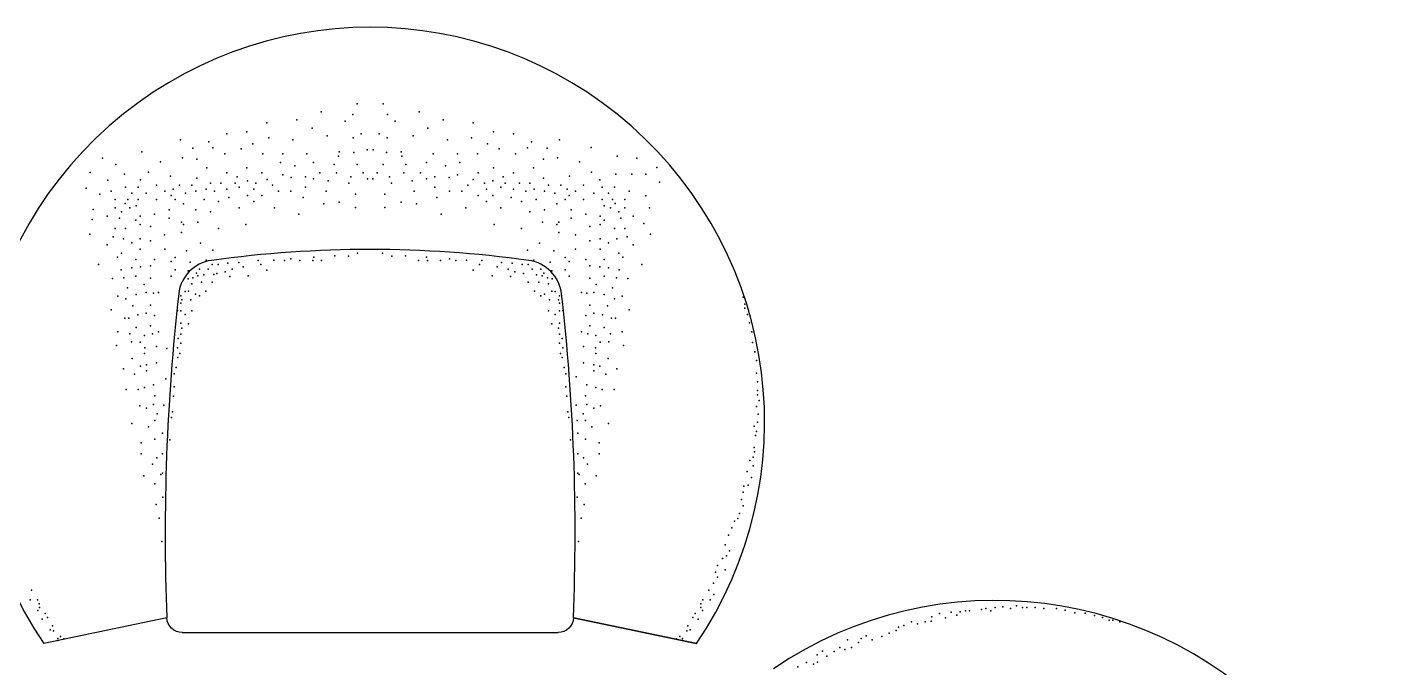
# Model space of a CAD drawing. Header units: inches. Extents: x 4.9 to 47.4, y 12.3 to 37.1.
# Drawn here: x 29.039 to 30.818, y 14.939 to 15.775 of the extents above; entities that cross this region are included whole.
import ezdxf

# ---------------------------------------------------------------- set-up
doc = ezdxf.new("R2010")
doc.units = ezdxf.units.IN
doc.header["$MEASUREMENT"] = 0
doc.layers.add('02', color=2, linetype='Continuous')

msp = doc.modelspace()

# ---------------------------------------------------------------- linework, layer by layer
at = {"layer": '02'}
for p, q in [((29.2214, 15.004, -0.1), (29.0609, 14.9704, -0.1)), ((29.7522, 15.004, -0.1), (29.9127, 14.9704, -0.1)), ((29.2414, 14.9849, -0.1), (29.7322, 14.9849, -0.1))]:
    msp.add_line(p, q, dxfattribs=at)
at = {"layer": '02', "elevation": -0.1}
for points in [[(29.2414, 14.9849, -0.402499), (29.2214, 15.004), (29.0609, 14.9704, -0.602064)], [(29.9127, 14.9704), (29.7522, 15.004, -0.402499), (29.7322, 14.9849)]]:
    msp.add_lwpolyline(points, format="xyb", dxfattribs=at)
at = {"layer": '02'}
for centre, radius, start, end in [((29.4868, 15.2599, -0.1), 0.515, 325.7975, 214.2025), ((29.4868, 13.9702, -0.1), 1.5146, 82.1417, 97.8583), ((29.2865, 15.4211, -0.1), 0.05, 97.8583, 173.5107), ((29.687, 15.4211, -0.1), 0.05, 6.4893, 82.1417), ((31.9789, 15.1149, -0.1), 2.7597, 173.5107, 182.301), ((26.9947, 15.1149, -0.1), 2.7597, 357.699, 6.4893), ((30.3029, 14.5117, -0.1), 0.515, 235.7975, 124.2025)]:
    msp.add_arc(centre, radius, start, end, dxfattribs=at)
for p in [(29.4698, 15.675, -0.1), (29.5038, 15.675, -0.1), (29.3912, 15.6541, -0.1), (29.4227, 15.6645, -0.1), (29.464, 15.6609, -0.1), (29.5096, 15.6609, -0.1), (29.5509, 15.6645, -0.1), (29.5823, 15.6541, -0.1), (29.3258, 15.6383, -0.1), (29.352, 15.6499, -0.1), (29.4113, 15.6433, -0.1), (29.4542, 15.6521, -0.1), (29.5194, 15.6521, -0.1), (29.5623, 15.6433, -0.1), (29.6215, 15.6499, -0.1), (29.6478, 15.6383, -0.1), (29.2394, 15.6279, -0.1), (29.2761, 15.6252, -0.1), (29.2996, 15.6357, -0.1), (29.3336, 15.6226, -0.1), (29.3546, 15.6305, -0.1), (29.386, 15.6279, -0.1), (29.4305, 15.6331, -0.1), (29.4645, 15.6305, -0.1), (29.475, 15.6357, -0.1), (29.4986, 15.6357, -0.1), (29.509, 15.6305, -0.1), (29.5431, 15.6331, -0.1), (29.5876, 15.6279, -0.1), (29.619, 15.6305, -0.1), (29.6399, 15.6226, -0.1), (29.674, 15.6357, -0.1), (29.6975, 15.6252, -0.1), (29.7342, 15.6279, -0.1), (29.1375, 15.604, -0.1), (29.1886, 15.6123, -0.1), (29.242, 15.6043, -0.1), (29.2555, 15.6169, -0.1), (29.2605, 15.6027, -0.1), (29.2813, 15.6174, -0.1), (29.297, 15.6095, -0.1), (29.3185, 15.6163, -0.1), (29.3467, 15.6095, -0.1), (29.3729, 15.6095, -0.1), (29.4043, 15.6095, -0.1), (29.4454, 15.6066, -0.1), (29.4462, 15.6121, -0.1), (29.4653, 15.6113, -0.1), (29.4829, 15.6148, -0.1), (29.4907, 15.6148, -0.1), (29.5083, 15.6113, -0.1), (29.5274, 15.6121, -0.1), (29.5282, 15.6066, -0.1), (29.5692, 15.6095, -0.1), (29.6007, 15.6095, -0.1), (29.6268, 15.6095, -0.1), (29.6551, 15.6163, -0.1), (29.6766, 15.6095, -0.1), (29.6923, 15.6174, -0.1), (29.7131, 15.6027, -0.1), (29.7181, 15.6169, -0.1), (29.7315, 15.6043, -0.1), (29.7755, 15.6179, -0.1), (29.8093, 15.6066, -0.1), (29.8348, 15.604, -0.1), (29.1213, 15.5854, -0.1), (29.1546, 15.5957, -0.1), (29.1661, 15.5833, -0.1), (29.1975, 15.5859, -0.1), (29.2132, 15.599, -0.1), (29.2734, 15.5912, -0.1), (29.2997, 15.585, -0.1), (29.3258, 15.5912, -0.1), (29.3456, 15.585, -0.1), (29.3699, 15.5985, -0.1), (29.3886, 15.5938, -0.1), (29.413, 15.5985, -0.1), (29.4211, 15.585, -0.1), (29.44, 15.5958, -0.1), (29.4427, 15.585, -0.1), (29.4697, 15.5958, -0.1), (29.4778, 15.585, -0.1), (29.4958, 15.585, -0.1), (29.5039, 15.5958, -0.1), (29.5309, 15.585, -0.1), (29.5336, 15.5958, -0.1), (29.5524, 15.585, -0.1), (29.5605, 15.5985, -0.1), (29.585, 15.5938, -0.1), (29.6037, 15.5985, -0.1), (29.628, 15.585, -0.1), (29.6478, 15.5912, -0.1), (29.6738, 15.585, -0.1), (29.7001, 15.5912, -0.1), (29.7603, 15.599, -0.1), (29.776, 15.5859, -0.1), (29.8075, 15.5833, -0.1), (29.8286, 15.5829, -0.1), (29.8466, 15.5829, -0.1), (29.8611, 15.5917, -0.1), (29.1162, 15.5649, -0.1), (29.1444, 15.5752, -0.1), (29.1676, 15.5661, -0.1), (29.1838, 15.5661, -0.1), (29.1871, 15.5755, -0.1), (29.208, 15.5688, -0.1), (29.2263, 15.5807, -0.1), (29.2377, 15.5688, -0.1), (29.2539, 15.5688, -0.1), (29.2604, 15.5781, -0.1), (29.2782, 15.5715, -0.1), (29.2917, 15.5715, -0.1), (29.3105, 15.5715, -0.1), (29.3132, 15.5796, -0.1), (29.3159, 15.5661, -0.1), (29.3267, 15.5742, -0.1), (29.3375, 15.5715, -0.1), (29.3522, 15.5761, -0.1), (29.3591, 15.5688, -0.1), (29.3726, 15.5823, -0.1), (29.3836, 15.5789, -0.1), (29.4022, 15.5796, -0.1), (29.4022, 15.5661, -0.1), (29.413, 15.5769, -0.1), (29.4319, 15.5742, -0.1), (29.4589, 15.5715, -0.1), (29.4616, 15.5796, -0.1), (29.4832, 15.5769, -0.1), (29.4904, 15.5769, -0.1), (29.512, 15.5796, -0.1), (29.5147, 15.5715, -0.1), (29.5417, 15.5742, -0.1), (29.5605, 15.5769, -0.1), (29.5713, 15.5796, -0.1), (29.5713, 15.5661, -0.1), (29.59, 15.5789, -0.1), (29.601, 15.5823, -0.1), (29.6145, 15.5688, -0.1), (29.6213, 15.5761, -0.1), (29.6361, 15.5715, -0.1), (29.6469, 15.5742, -0.1), (29.6576, 15.5661, -0.1), (29.6603, 15.5796, -0.1), (29.663, 15.5715, -0.1), (29.6819, 15.5715, -0.1), (29.6954, 15.5715, -0.1), (29.7132, 15.5781, -0.1), (29.7197, 15.5688, -0.1), (29.7359, 15.5688, -0.1), (29.7472, 15.5807, -0.1), (29.7655, 15.5688, -0.1), (29.7865, 15.5755, -0.1), (29.7898, 15.5661, -0.1), (29.806, 15.5661, -0.1), (29.8645, 15.5726, -0.1), (29.1341, 15.5572, -0.1), (29.1487, 15.5607, -0.1), (29.1541, 15.55, -0.1), (29.1703, 15.55, -0.1), (29.1757, 15.5581, -0.1), (29.1838, 15.55, -0.1), (29.1945, 15.5581, -0.1), (29.208, 15.55, -0.1), (29.2188, 15.5607, -0.1), (29.2269, 15.5554, -0.1), (29.2296, 15.5634, -0.1), (29.2323, 15.55, -0.1), (29.2458, 15.5581, -0.1), (29.2593, 15.5607, -0.1), (29.2701, 15.55, -0.1), (29.2728, 15.5634, -0.1), (29.2836, 15.5607, -0.1), (29.289, 15.5473, -0.1), (29.2997, 15.5634, -0.1), (29.3024, 15.5527, -0.1), (29.3267, 15.5554, -0.1), (29.3348, 15.5634, -0.1), (29.3348, 15.5473, -0.1), (29.3456, 15.5554, -0.1), (29.3672, 15.5607, -0.1), (29.3834, 15.5607, -0.1), (29.3995, 15.5527, -0.1), (29.4292, 15.5607, -0.1), (29.4678, 15.557, -0.1), (29.5058, 15.557, -0.1), (29.5444, 15.5607, -0.1), (29.574, 15.5527, -0.1), (29.5902, 15.5607, -0.1), (29.6064, 15.5607, -0.1), (29.628, 15.5554, -0.1), (29.6388, 15.5634, -0.1), (29.6388, 15.5473, -0.1), (29.6469, 15.5554, -0.1), (29.6711, 15.5527, -0.1), (29.6738, 15.5634, -0.1), (29.6846, 15.5473, -0.1), (29.69, 15.5607, -0.1), (29.7008, 15.5634, -0.1), (29.7035, 15.55, -0.1), (29.7143, 15.5607, -0.1), (29.7278, 15.5581, -0.1), (29.7413, 15.55, -0.1), (29.744, 15.5634, -0.1), (29.7467, 15.5554, -0.1), (29.7547, 15.5607, -0.1), (29.7655, 15.55, -0.1), (29.779, 15.5581, -0.1), (29.7898, 15.55, -0.1), (29.7979, 15.5581, -0.1), (29.8033, 15.55, -0.1), (29.8195, 15.55, -0.1), (29.8249, 15.5607, -0.1), (29.8466, 15.5547, -0.1), (29.1252, 15.5372, -0.1), (29.1541, 15.5392, -0.1), (29.1622, 15.5338, -0.1), (29.1669, 15.5447, -0.1), (29.173, 15.5392, -0.1), (29.1812, 15.5418, -0.1), (29.2053, 15.5311, -0.1), (29.2242, 15.5365, -0.1), (29.2431, 15.5446, -0.1), (29.2593, 15.5365, -0.1), (29.2782, 15.5338, -0.1), (29.3159, 15.5392, -0.1), (29.3618, 15.5392, -0.1), (29.3939, 15.5309, -0.1), (29.4265, 15.5446, -0.1), (29.4464, 15.5466, -0.1), (29.4678, 15.5398, -0.1), (29.5058, 15.5398, -0.1), (29.5271, 15.5466, -0.1), (29.5471, 15.5446, -0.1), (29.5797, 15.5309, -0.1), (29.6118, 15.5392, -0.1), (29.6576, 15.5392, -0.1), (29.6954, 15.5338, -0.1), (29.7143, 15.5365, -0.1), (29.7305, 15.5446, -0.1), (29.7494, 15.5365, -0.1), (29.7682, 15.5311, -0.1), (29.7924, 15.5418, -0.1), (29.8006, 15.5392, -0.1), (29.8066, 15.5447, -0.1), (29.8114, 15.5338, -0.1), (29.8195, 15.5392, -0.1), (29.8517, 15.5393, -0.1), (29.1239, 15.5239, -0.1), (29.1433, 15.5284, -0.1), (29.1541, 15.5122, -0.1), (29.1595, 15.5257, -0.1), (29.1676, 15.5122, -0.1), (29.1811, 15.523, -0.1), (29.1865, 15.5284, -0.1), (29.1865, 15.5176, -0.1), (29.1999, 15.5149, -0.1), (29.2242, 15.5257, -0.1), (29.2404, 15.5203, -0.1), (29.2431, 15.5176, -0.1), (29.262, 15.5203, -0.1), (29.289, 15.5122, -0.1), (29.3246, 15.5175, -0.1), (29.6489, 15.5175, -0.1), (29.6846, 15.5122, -0.1), (29.7116, 15.5203, -0.1), (29.7305, 15.5176, -0.1), (29.7332, 15.5203, -0.1), (29.7494, 15.5257, -0.1), (29.7736, 15.5149, -0.1), (29.7871, 15.5284, -0.1), (29.7871, 15.5176, -0.1), (29.7925, 15.523, -0.1), (29.806, 15.5122, -0.1), (29.8141, 15.5257, -0.1), (29.8195, 15.5122, -0.1), (29.8303, 15.5284, -0.1), (29.844, 15.5188, -0.1), (29.1209, 15.5049, -0.1), (29.1514, 15.5014, -0.1), (29.1649, 15.4987, -0.1), (29.1865, 15.4987, -0.1), (29.1999, 15.496, -0.1), (29.2185, 15.504, -0.1), (29.2404, 15.5068, -0.1), (29.7332, 15.5068, -0.1), (29.755, 15.504, -0.1), (29.7736, 15.496, -0.1), (29.7871, 15.4987, -0.1), (29.8087, 15.4987, -0.1), (29.8222, 15.5014, -0.1), (29.8527, 15.5049, -0.1), (29.1435, 15.4908, -0.1), (29.1622, 15.4798, -0.1), (29.1757, 15.4933, -0.1), (29.1865, 15.4852, -0.1), (29.2188, 15.4852, -0.1), (29.2469, 15.483, -0.1), (29.2654, 15.4929, -0.1), (29.2813, 15.4838, -0.1), (29.4406, 15.4763, -0.1), (29.4584, 15.4761, -0.1), (29.4705, 15.4798, -0.1), (29.5031, 15.4798, -0.1), (29.5152, 15.4761, -0.1), (29.533, 15.4763, -0.1), (29.6923, 15.4838, -0.1), (29.7081, 15.4929, -0.1), (29.7266, 15.483, -0.1), (29.7547, 15.4852, -0.1), (29.7871, 15.4852, -0.1), (29.7979, 15.4933, -0.1), (29.8114, 15.4798, -0.1), (29.8301, 15.4908, -0.1), (29.1322, 15.4654, -0.1), (29.157, 15.4746, -0.1), (29.1617, 15.4583, -0.1), (29.1757, 15.4609, -0.1), (29.1811, 15.4717, -0.1), (29.1869, 15.462, -0.1), (29.1999, 15.4636, -0.1), (29.2053, 15.4717, -0.1), (29.2269, 15.469, -0.1), (29.2323, 15.4744, -0.1), (29.2323, 15.4582, -0.1), (29.2519, 15.4682, -0.1), (29.2639, 15.4592, -0.1), (29.2728, 15.4707, -0.1), (29.2753, 15.4592, -0.1), (29.2807, 15.4653, -0.1), (29.2882, 15.4653, -0.1), (29.3012, 15.4671, -0.1), (29.3066, 15.4592, -0.1), (29.3152, 15.4677, -0.1), (29.3209, 15.462, -0.1), (29.3408, 15.4706, -0.1), (29.3442, 15.4653, -0.1), (29.352, 15.458, -0.1), (29.361, 15.4709, -0.1), (29.375, 15.4706, -0.1), (29.3834, 15.4727, -0.1), (29.395, 15.4706, -0.1), (29.4121, 15.4706, -0.1), (29.4132, 15.4746, -0.1), (29.4235, 15.4706, -0.1), (29.5501, 15.4706, -0.1), (29.5604, 15.4746, -0.1), (29.5615, 15.4706, -0.1), (29.5786, 15.4706, -0.1), (29.5902, 15.4727, -0.1), (29.5985, 15.4706, -0.1), (29.6126, 15.4709, -0.1), (29.6215, 15.458, -0.1), (29.6294, 15.4653, -0.1), (29.6327, 15.4706, -0.1), (29.6527, 15.462, -0.1), (29.6584, 15.4677, -0.1), (29.6669, 15.4592, -0.1), (29.6723, 15.4671, -0.1), (29.6854, 15.4653, -0.1), (29.6929, 15.4653, -0.1), (29.6983, 15.4592, -0.1), (29.7007, 15.4707, -0.1), (29.7097, 15.4592, -0.1), (29.7217, 15.4682, -0.1), (29.7413, 15.4744, -0.1), (29.7413, 15.4582, -0.1), (29.7467, 15.469, -0.1), (29.7682, 15.4717, -0.1), (29.7736, 15.4636, -0.1), (29.7867, 15.462, -0.1), (29.7925, 15.4717, -0.1), (29.7979, 15.4609, -0.1), (29.8118, 15.4583, -0.1), (29.8166, 15.4746, -0.1), (29.8414, 15.4654, -0.1), (29.1505, 15.4471, -0.1), (29.1651, 15.4476, -0.1), (29.1811, 15.4501, -0.1), (29.1999, 15.4474, -0.1), (29.2269, 15.4501, -0.1), (29.249, 15.4466, -0.1), (29.2494, 15.4571, -0.1), (29.2553, 15.4478, -0.1), (29.2602, 15.4541, -0.1), (29.262, 15.4503, -0.1), (29.2667, 15.442, -0.1), (29.2698, 15.4519, -0.1), (29.2807, 15.4422, -0.1), (29.2826, 15.4522, -0.1), (29.2867, 15.4535, -0.1), (29.2976, 15.4555, -0.1), (29.3037, 15.4495, -0.1), (29.3274, 15.4503, -0.1), (29.6462, 15.4503, -0.1), (29.6699, 15.4495, -0.1), (29.6759, 15.4555, -0.1), (29.6869, 15.4535, -0.1), (29.6929, 15.4422, -0.1), (29.7038, 15.4519, -0.1), (29.7069, 15.442, -0.1), (29.7115, 15.4503, -0.1), (29.7134, 15.4541, -0.1), (29.7183, 15.4478, -0.1), (29.7242, 15.4571, -0.1), (29.7246, 15.4466, -0.1), (29.7467, 15.4501, -0.1), (29.7736, 15.4474, -0.1), (29.7925, 15.4501, -0.1), (29.8085, 15.4476, -0.1), (29.8231, 15.4471, -0.1), (29.1576, 15.4238, -0.1), (29.1701, 15.4348, -0.1), (29.1813, 15.426, -0.1), (29.1919, 15.4393, -0.1), (29.1945, 15.4285, -0.1), (29.204, 15.4278, -0.1), (29.2107, 15.4285, -0.1), (29.2396, 15.4242, -0.1), (29.2452, 15.4298, -0.1), (29.2496, 15.4306, -0.1), (29.2541, 15.4398, -0.1), (29.2589, 15.4265, -0.1), (29.2638, 15.4241, -0.1), (29.2724, 15.4306, -0.1), (29.7012, 15.4306, -0.1), (29.7098, 15.4241, -0.1), (29.7146, 15.4265, -0.1), (29.7195, 15.4398, -0.1), (29.724, 15.4306, -0.1), (29.7283, 15.4298, -0.1), (29.7339, 15.4242, -0.1), (29.7628, 15.4285, -0.1), (29.7696, 15.4278, -0.1), (29.779, 15.4285, -0.1), (29.7817, 15.4393, -0.1), (29.7923, 15.426, -0.1), (29.8034, 15.4348, -0.1), (29.8159, 15.4238, -0.1), (29.9737, 15.4226, -0.1), (29.1487, 15.4059, -0.1), (29.1678, 15.4206, -0.1), (29.1768, 15.4113, -0.1), (29.1999, 15.4123, -0.1), (29.2354, 15.405, -0.1), (29.2396, 15.4149, -0.1), (29.2396, 15.4047, -0.1), (29.2411, 15.4192, -0.1), (29.2525, 15.4192, -0.1), (29.2541, 15.4047, -0.1), (29.7195, 15.4047, -0.1), (29.7211, 15.4192, -0.1), (29.7325, 15.4192, -0.1), (29.7339, 15.4149, -0.1), (29.734, 15.4047, -0.1), (29.7382, 15.405, -0.1), (29.7736, 15.4123, -0.1), (29.7967, 15.4113, -0.1), (29.8058, 15.4206, -0.1), (29.8249, 15.4059, -0.1), (29.9758, 15.4133, -0.1), (29.9758, 15.4084, -0.1), (29.1665, 15.3952, -0.1), (29.1719, 15.3952, -0.1), (29.1836, 15.3995, -0.1), (29.1945, 15.4015, -0.1), (29.2053, 15.3988, -0.1), (29.2396, 15.3887, -0.1), (29.2452, 15.3999, -0.1), (29.2496, 15.3879, -0.1), (29.724, 15.3879, -0.1), (29.7283, 15.3999, -0.1), (29.7339, 15.3887, -0.1), (29.7682, 15.3988, -0.1), (29.779, 15.4015, -0.1), (29.79, 15.3995, -0.1), (29.8017, 15.3952, -0.1), (29.807, 15.3952, -0.1), (29.9794, 15.3998, -0.1), (29.9822, 15.3892, -0.1), (29.1576, 15.3773, -0.1), (29.1732, 15.3748, -0.1), (29.1813, 15.3828, -0.1), (29.192, 15.3726, -0.1), (29.1999, 15.3853, -0.1), (29.2026, 15.3745, -0.1), (29.2107, 15.3772, -0.1), (29.2396, 15.3744, -0.1), (29.2411, 15.3822, -0.1), (29.7325, 15.3822, -0.1), (29.734, 15.3744, -0.1), (29.7628, 15.3772, -0.1), (29.7709, 15.3745, -0.1), (29.7736, 15.3853, -0.1), (29.7816, 15.3726, -0.1), (29.7923, 15.3828, -0.1), (29.8004, 15.3748, -0.1), (29.8159, 15.3773, -0.1), (29.9851, 15.3771, -0.1), (29.1558, 15.3594, -0.1), (29.1752, 15.3642, -0.1), (29.1866, 15.364, -0.1), (29.1926, 15.3565, -0.1), (29.208, 15.3583, -0.1), (29.2214, 15.3557, -0.1), (29.2354, 15.3565, -0.1), (29.236, 15.3684, -0.1), (29.2396, 15.3626, -0.1), (29.7339, 15.3626, -0.1), (29.7376, 15.3684, -0.1), (29.7382, 15.3565, -0.1), (29.7655, 15.3583, -0.1), (29.781, 15.3565, -0.1), (29.7869, 15.364, -0.1), (29.7984, 15.3642, -0.1), (29.8177, 15.3594, -0.1), (29.9858, 15.3636, -0.1), (29.1759, 15.3424, -0.1), (29.192, 15.3491, -0.1), (29.1947, 15.3343, -0.1), (29.208, 15.3367, -0.1), (29.2359, 15.3439, -0.1), (29.2384, 15.349, -0.1), (29.7352, 15.349, -0.1), (29.7377, 15.3439, -0.1), (29.7655, 15.3367, -0.1), (29.7788, 15.3343, -0.1), (29.7816, 15.3491, -0.1), (29.7977, 15.3424, -0.1), (29.9892, 15.351, -0.1), (29.9914, 15.3399, -0.1), (29.1648, 15.329, -0.1), (29.179, 15.3219, -0.1), (29.1869, 15.3323, -0.1), (29.1947, 15.3262, -0.1), (29.2201, 15.316, -0.1), (29.2311, 15.3224, -0.1), (29.2336, 15.3309, -0.1), (29.74, 15.3309, -0.1), (29.7424, 15.3224, -0.1), (29.7557, 15.3186, -0.1), (29.7788, 15.3262, -0.1), (29.7867, 15.3323, -0.1), (29.7945, 15.3219, -0.1), (29.8088, 15.329, -0.1), (29.9914, 15.3232, -0.1), (29.1683, 15.3022, -0.1), (29.1839, 15.3019, -0.1), (29.192, 15.3046, -0.1), (29.204, 15.308, -0.1), (29.2311, 15.3054, -0.1), (29.7424, 15.3054, -0.1), (29.7696, 15.308, -0.1), (29.7815, 15.3046, -0.1), (29.7896, 15.3019, -0.1), (29.8052, 15.3022, -0.1), (29.9925, 15.312, -0.1), (29.9925, 15.3009, -0.1), (29.1862, 15.2807, -0.1), (29.204, 15.2824, -0.1), (29.2055, 15.2938, -0.1), (29.2174, 15.2815, -0.1), (29.2299, 15.2933, -0.1), (29.7436, 15.2933, -0.1), (29.7557, 15.2815, -0.1), (29.768, 15.2938, -0.1), (29.7696, 15.2824, -0.1), (29.7874, 15.2807, -0.1), (29.9925, 15.2953, -0.1), (29.9948, 15.2875, -0.1), (29.1947, 15.2776, -0.1), (29.2087, 15.2701, -0.1), (29.2275, 15.2655, -0.1), (29.2287, 15.2727, -0.1), (29.7449, 15.2727, -0.1), (29.7461, 15.2655, -0.1), (29.7648, 15.2701, -0.1), (29.7788, 15.2776, -0.1), (29.9914, 15.2797, -0.1), (29.9934, 15.2699, -0.1), (29.1755, 15.2575, -0.1), (29.1974, 15.2533, -0.1), (29.2055, 15.2614, -0.1), (29.2155, 15.2449, -0.1), (29.757, 15.2616, -0.1), (29.7581, 15.2449, -0.1), (29.768, 15.2614, -0.1), (29.7761, 15.2533, -0.1), (29.7981, 15.2575, -0.1), (29.9881, 15.254, -0.1), (29.9914, 15.2474, -0.1), (29.9925, 15.2596, -0.1), (29.188, 15.2324, -0.1), (29.2055, 15.2371, -0.1), (29.2251, 15.2364, -0.1), (29.7485, 15.2364, -0.1), (29.768, 15.2371, -0.1), (29.7856, 15.2324, -0.1), (29.9901, 15.242, -0.1), (29.188, 15.2181, -0.1), (29.2082, 15.2128, -0.1), (29.2155, 15.2181, -0.1), (29.7581, 15.2181, -0.1), (29.7653, 15.2128, -0.1), (29.7856, 15.2181, -0.1), (29.9825, 15.2095, -0.1), (29.987, 15.2139, -0.1), (29.9881, 15.2262, -0.1), (29.9884, 15.2209, -0.1), (29.2028, 15.2047, -0.1), (29.2136, 15.1912, -0.1), (29.2155, 15.1929, -0.1), (29.7581, 15.1929, -0.1), (29.7599, 15.1912, -0.1), (29.7707, 15.2047, -0.1), (29.9792, 15.195, -0.1), (29.9867, 15.2023, -0.1), (29.1915, 15.1895, -0.1), (29.2058, 15.1788, -0.1), (29.7677, 15.1788, -0.1), (29.782, 15.1895, -0.1), (29.9747, 15.176, -0.1), (29.9803, 15.1771, -0.1), (29.9847, 15.1872, -0.1), (29.2163, 15.1615, -0.1), (29.7572, 15.1615, -0.1), (29.9715, 15.1583, -0.1), (29.9736, 15.1682, -0.1), (29.2076, 15.1519, -0.1), (29.766, 15.1519, -0.1), (29.9691, 15.1403, -0.1), (29.9736, 15.1504, -0.1), (29.2112, 15.134, -0.1), (29.7624, 15.134, -0.1), (29.9591, 15.1214, -0.1), (29.9625, 15.1303, -0.1), (29.9669, 15.1336, -0.1), (29.2147, 15.1036, -0.1), (29.7588, 15.1036, -0.1), (29.9546, 15.1118, -0.1), (29.9502, 15.0991, -0.1), (29.952, 15.0848, -0.1), (29.9558, 15.0913, -0.1), (29.9402, 15.0723, -0.1), (29.9469, 15.0813, -0.1), (29.9502, 15.0668, -0.1), (29.9351, 15.0493, -0.1), (29.9377, 15.0636, -0.1), (29.9402, 15.0569, -0.1), (29.0445, 15.04, -0.1), (29.929, 15.04, -0.1), (29.9357, 15.0344, -0.1), (29.043, 15.0275, -0.1), (29.0525, 15.0277, -0.1), (29.0529, 15.0136, -0.1), (29.0549, 15.0225, -0.1), (29.055, 15.0173, -0.1), (29.9185, 15.0173, -0.1), (29.9187, 15.0225, -0.1), (29.9207, 15.0136, -0.1), (29.921, 15.0277, -0.1), (29.9306, 15.0275, -0.1), (30.264, 15.0133, -0.1), (30.2851, 15.015, -0.1), (30.2905, 15.0164, -0.1), (30.3027, 15.0175, -0.1), (30.313, 15.0184, -0.1), (30.3228, 15.0164, -0.1), (30.3306, 15.0197, -0.1), (30.3384, 15.0175, -0.1), (30.344, 15.0175, -0.1), (30.3551, 15.0175, -0.1), (30.3663, 15.0164, -0.1), (30.383, 15.0164, -0.1), (30.3941, 15.0141, -0.1), (29.0584, 15.0022, -0.1), (29.0625, 15.0095, -0.1), (29.0657, 15.0043, -0.1), (29.9079, 15.0043, -0.1), (29.9111, 15.0095, -0.1), (29.9152, 15.0022, -0.1), (30.1935, 14.9986, -0.1), (30.2014, 14.9964, -0.1), (30.2113, 14.9986, -0.1), (30.2191, 14.9997, -0.1), (30.2202, 15.0052, -0.1), (30.2303, 15.0097, -0.1), (30.2381, 15.0041, -0.1), (30.2454, 15.0116, -0.1), (30.2526, 15.0075, -0.1), (30.257, 15.0119, -0.1), (30.2693, 15.013, -0.1), (30.2971, 15.013, -0.1), (30.4067, 15.0107, -0.1), (30.4202, 15.01, -0.1), (30.4323, 15.0072, -0.1), (30.4429, 15.0043, -0.1), (30.4515, 15.0008, -0.1), (30.4564, 15.0008, -0.1), (30.4657, 14.9987, -0.1), (29.0691, 14.9882, -0.1), (29.0721, 14.9937, -0.1), (29.0733, 14.9871, -0.1), (29.0824, 14.9798, -0.1), (29.8912, 14.9798, -0.1), (29.9002, 14.9871, -0.1), (29.9015, 14.9937, -0.1), (29.9045, 14.9882, -0.1), (30.1344, 14.9807, -0.1), (30.1549, 14.9795, -0.1), (30.1645, 14.9841, -0.1), (30.1734, 14.9874, -0.1), (30.1767, 14.9919, -0.1), (30.1834, 14.9941, -0.1), (29.079, 14.9772, -0.1), (29.0792, 14.9743, -0.1), (29.0869, 14.9765, -0.1), (29.8867, 14.9765, -0.1), (29.8944, 14.9743, -0.1), (29.8946, 14.9772, -0.1), (30.0775, 14.9607, -0.1), (30.0924, 14.9601, -0.1), (30.1, 14.9652, -0.1), (30.1067, 14.9626, -0.1), (30.1099, 14.9752, -0.1), (30.1154, 14.9651, -0.1), (30.1243, 14.9718, -0.1), (30.1279, 14.977, -0.1), (30.1422, 14.9752, -0.1), (30.0567, 14.9456, -0.1), (30.0656, 14.9437, -0.1), (30.0706, 14.9556, -0.1), (30.0708, 14.946, -0.1), (30.0831, 14.954, -0.1), (30.0453, 14.9401, -0.1)]:
    msp.add_point(p, dxfattribs=at)

doc.saveas('drawing.dxf')
